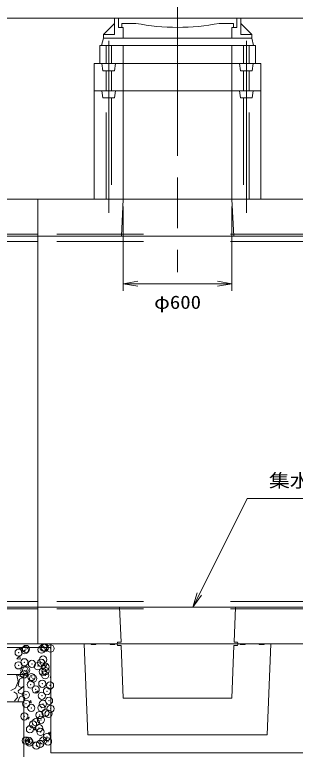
# Model space of a CAD drawing. Units: millimetres at full size; details may follow other scales. Extents: x 37600 to 71200, y -27760 to -4000.
# Drawn here: x 63908 to 65458, y -12789 to -8730 of the extents above; entities that cross this region are included whole.
import ezdxf
from ezdxf.enums import TextEntityAlignment as Align

# ---------------------------------------------------------------- set-up
doc = ezdxf.new("R2010")
doc.units = ezdxf.units.MM
doc.header["$LTSCALE"] = 80.0044
doc.header["$PDMODE"] = 32
doc.header["$PDSIZE"] = 40
doc.linetypes.add('CHAIN', pattern=[18.5, 12, -1.5, 3.5, -1.5])
doc.linetypes.add('DASHED_SPACED', pattern=[12, 6, -6])
for name, color, linetype, lineweight in [('0_2', 4, 'Continuous', 13), ('寸法', 6, 'Continuous', 13), ('ﾊｯﾁﾝｸﾞ', 4, 'Continuous', 9)]:
    doc.layers.add(name, color=color, linetype=linetype, lineweight=lineweight)
doc.styles.add('ＭＳ ゴシック', font='')
doc.styles.get('ＭＳ ゴシック').set_extended_font_data('MS Gothic')

# ---------------------------------------------------------------- blocks, each defined once
blk = doc.blocks.new('open_arrow')
at = {"color": 0, "linetype": 'Continuous', "lineweight": -2}
blk.add_lwpolyline([(7.5, 1.25), (0, 0), (7.5, -1.25)], dxfattribs=at)

msp = doc.modelspace()

# ---------------------------------------------------------------- linework, layer by layer
at = {"layer": '0_2', "color": 2, "linetype": 'CHAIN'}
for p, q in [((64807.5, -8550), (64807.5, -10153)), ((64427.5, -8875), (64427.5, -9825)), ((65187.5, -8875), (65187.5, -9825))]:
    msp.add_line(p, q, dxfattribs=at)
at = {"layer": '0_2'}
for p, q in [((68735, -8750), (57145, -8750)), ((64458.5, -8750), (65156.5, -8750)), ((64458.5, -8840), (64458.5, -8750)), ((64480.5, -8800), (64480.5, -8750)), ((65134.5, -8800), (65134.5, -8750)), ((65156.5, -8840), (65156.5, -8750)), ((64397.5, -8840), (64458.5, -8779)), ((64480.5, -8800), (64507.5, -8800)), ((64499, -8778), (64577.5, -8778)), ((64499, -8800), (64499, -8778)), ((64507.5, -8860), (64507.5, -8800)), ((65037.5, -8778), (65116, -8778)), ((65107.5, -8800), (65134.5, -8800)), ((65107.5, -8860), (65107.5, -8800)), ((65116, -8800), (65116, -8778)), ((65156.5, -8779), (65217.5, -8840)), ((64397.5, -8860), (64397.5, -8840)), ((64397.5, -8840), (64458.5, -8840)), ((65217.5, -8840), (65156.5, -8840)), ((65217.5, -8860), (65217.5, -8840)), ((64397.5, -8860), (65217.5, -8860)), ((64397.5, -8900), (65217.5, -8900))]:
    msp.add_line(p, q, dxfattribs=at)
at = {"layer": '0_2', "linetype": 'DASHED_SPACED'}
for p, q in [((64035, -9943), (60945, -9943)), ((65580, -9943), (64035, -9943)), ((64035, -9983), (60945, -9983)), ((65580, -9983), (64035, -9983)), ((64035, -11973), (60945, -11973)), ((65580, -11973), (64035, -11973)), ((64035, -12013), (60945, -12013)), ((65580, -12013), (64035, -12013))]:
    msp.add_line(p, q, dxfattribs=at)
at = {"layer": '0_2', "color": 3}
for p, q in [((64035, -9953), (60945, -9953)), ((65580, -9953), (64035, -9953)), ((64035, -12003), (60945, -12003)), ((65580, -12003), (64035, -12003))]:
    msp.add_line(p, q, dxfattribs=at)
at = {"layer": '0_2'}
msp.add_lwpolyline([(64397.5, -8860), (65217.5, -8860), (65227.5, -8900), (64387.5, -8900)], close=True, dxfattribs=at)
at = {"layer": '0_2', "color": 3}
for points in [[(64377.5, -9000), (65237.5, -9000), (65237.5, -8900), (64377.5, -8900)], [(64507.5, -9150), (65107.5, -9150), (65107.5, -8900), (64507.5, -8900)], [(64507.5, -9000), (65107.5, -9000), (65107.5, -8900), (64507.5, -8900)], [(64347.5, -9150), (65267.5, -9150), (65267.5, -9000), (64347.5, -9000)], [(64347.5, -9750), (65267.5, -9750), (65267.5, -9150), (64347.5, -9150)], [(64507.5, -9750), (65107.5, -9750), (65107.5, -9150), (64507.5, -9150)], [(64035, -12206), (62490, -12206), (62490, -9750), (64035, -9750)], [(65580, -12206), (64035, -12206), (64035, -9750), (65580, -9750)], [(64497.5, -9953), (65117.5, -9953), (65107.5, -9750), (64507.5, -9750)], [(65119.74, -12197), (65139.02, -12197), (65142.02, -12206), (64472.98, -12206), (64475.98, -12197), (64495.26, -12197), (64487.5, -12003), (65127.5, -12003)], [(65119.02, -12215), (65107.5, -12506), (64507.5, -12506), (64495.98, -12215), (64475.98, -12215), (64472.98, -12206), (64463.12, -12206), (64460.62, -12210.5), (64435.62, -12210.5), (64433.12, -12206), (64358.12, -12206), (64355.62, -12210.5), (64330.62, -12210.5), (64328.12, -12206), (64292.46, -12206), (64312.46, -12709), (65302.54, -12709), (65322.54, -12206), (65286.88, -12206), (65284.38, -12210.5), (65259.38, -12210.5), (65256.88, -12206), (65181.88, -12206), (65179.38, -12210.5), (65154.38, -12210.5), (65151.88, -12206), (65142.02, -12206), (65139.02, -12215)]]:
    msp.add_lwpolyline(points, close=True, dxfattribs=at)
at = {"layer": '0_2', "linetype": 'DASHED_SPACED'}
for points in [[(64442.5, -9000), (64412.5, -9000), (64412.5, -8900), (64442.5, -8900)], [(65172.5, -9000), (65202.5, -9000), (65202.5, -8900), (65172.5, -8900)], [(64460, -9040), (64395, -9040), (64390, -9000), (64465, -9000)], [(65155, -9040), (65220, -9040), (65225, -9000), (65150, -9000)], [(64442.5, -9150), (64412.5, -9150), (64412.5, -9040), (64442.5, -9040)], [(65172.5, -9150), (65202.5, -9150), (65202.5, -9040), (65172.5, -9040)], [(64460, -9190), (64395, -9190), (64390, -9150), (64465, -9150)], [(65155, -9190), (65220, -9190), (65225, -9150), (65150, -9150)], [(64442.5, -9750), (64412.5, -9750), (64412.5, -9190), (64442.5, -9190)], [(65172.5, -9750), (65202.5, -9750), (65202.5, -9190), (65172.5, -9190)]]:
    msp.add_lwpolyline(points, close=True, dxfattribs=at)
at = {"layer": '0_2', "color": 3}
msp.add_lwpolyline([(64507.5, -8900), (65107.5, -8900), (64507.5, -8900)], dxfattribs=at)
at = {"layer": '0_2', "color": 7}
for points in [[(60872.5, -12226), (64107.5, -12226), (64107.5, -12206), (60872.5, -12206)], [(58245, -12226), (59472.5, -12226), (59472.5, -12809), (60872.5, -12809), (60872.5, -12226), (64107.5, -12226), (64107.5, -12809), (65507.5, -12809), (65507.5, -12226), (66735, -12226), (66735, -12376), (65657.5, -12376), (65657.5, -12959), (63957.5, -12959), (63957.5, -12376), (61022.5, -12376), (61022.5, -12959), (59322.5, -12959), (59322.5, -12376), (58245, -12376)], [(61022.5, -12526), (63957.5, -12526), (63957.5, -12376), (61022.5, -12376)]]:
    msp.add_lwpolyline(points, close=True, dxfattribs=at)
at = {"layer": '0_2'}
msp.add_arc((64807.5, -7586.73), 1213.27, 259.07231, 280.92769, dxfattribs=at)
at = {"layer": '寸法'}
for p, q in [((64507.5, -9790), (64507.5, -10256.53)), ((65107.5, -9790), (65107.5, -10256.53)), ((64507.5, -10216.53), (65107.5, -10216.53))]:
    msp.add_line(p, q, dxfattribs=at)
msp.add_lwpolyline([(64892.55, -12003), (64928.33, -11931.45), (65192.55, -11403), (65865.88, -11403)], dxfattribs=at)
at = {"layer": 'ﾊｯﾁﾝｸﾞ'}
for p, q in [((63931.97, -12229.73), (63935.11, -12226)), ((63931.97, -12229.73), (63943.93, -12230.78)), ((63943.93, -12230.78), (63943.05, -12226)), ((63951.37, -12246), (63965.37, -12240.63)), ((63951.37, -12246), (63961.32, -12252.71)), ((63961.32, -12252.71), (63965.37, -12240.63)), ((64075.43, -12242.28), (64085.07, -12230.79)), ((64075.43, -12242.28), (64087.38, -12243.33)), ((64087.38, -12243.33), (64085.07, -12230.79)), ((63919.99, -12288.95), (63937.78, -12291.71)), ((63920.03, -12288.92), (63935.6, -12272.68)), ((63937.78, -12291.71), (63935.57, -12272.72)), ((64070.75, -12326.52), (64084.75, -12321.15)), ((64070.75, -12326.52), (64080.7, -12333.23)), ((64080.7, -12333.23), (64084.75, -12321.15)), ((63920.08, -12378.75), (63915.03, -12376)), ((63927.88, -12414.66), (63920.08, -12378.75)), ((63925.95, -12376), (63925.12, -12379.08)), ((63925.12, -12379.08), (63943.22, -12388.03)), ((63959.72, -12380.17), (63969.37, -12368.68)), ((63971.68, -12381.22), (63969.37, -12368.68)), ((63913.11, -12450.68), (63927.88, -12414.66)), ((63926.77, -12437.94), (63934.6, -12401.09)), ((63934.6, -12401.09), (63957.5, -12387.87)), ((63943.22, -12388.03), (63957.5, -12381.92)), ((63959.72, -12380.17), (63971.68, -12381.22)), ((64103.18, -12392.72), (64107.5, -12387.57)), ((64103.18, -12392.72), (64107.5, -12393.1)), ((63886.95, -12464.16), (63913.11, -12450.68)), ((63948.18, -12449.82), (63926.55, -12465.55)), ((63943.66, -12447.59), (63926.77, -12437.94)), ((63957.5, -12441.01), (63943.66, -12447.59)), ((63957.5, -12447.16), (63948.18, -12449.82)), ((63903.65, -12470.69), (63920.02, -12482.25)), ((63923.76, -12502.72), (63920.02, -12482.25)), ((63933.65, -12500.25), (63925.48, -12526)), ((63928.51, -12477.35), (63926.55, -12465.55)), ((63950.25, -12484.2), (63928.51, -12477.35)), ((63957.5, -12489.01), (63933.65, -12500.25)), ((63957.5, -12479.13), (63950.25, -12484.2)), ((63957.5, -12505.42), (63962.12, -12500.61)), ((63964.29, -12519.64), (63962.08, -12500.65)), ((64022.09, -12471.55), (64036.09, -12466.18)), ((64022.09, -12471.55), (64032.03, -12478.26)), ((64032.03, -12478.26), (64036.09, -12466.18)), ((63906.65, -12520.69), (63923.76, -12502.72)), ((63957.5, -12518.59), (63964.29, -12519.64)), ((63987.47, -12530.61), (63997.12, -12519.12)), ((63987.47, -12530.61), (63999.43, -12531.65)), ((63999.43, -12531.66), (63997.12, -12519.12)), ((63973.42, -12616.58), (63987.43, -12611.21)), ((63973.42, -12616.58), (63983.37, -12623.29)), ((63983.37, -12623.29), (63987.43, -12611.21)), ((64015.23, -12681.05), (64024.87, -12669.56)), ((64015.23, -12681.05), (64027.18, -12682.09)), ((64027.18, -12682.09), (64024.87, -12669.56)), ((64092.8, -12697.11), (64106.81, -12691.73)), ((64092.8, -12697.11), (64102.75, -12703.82)), ((64102.75, -12703.82), (64106.81, -12691.73)), ((63973.02, -12744.81), (63990.81, -12747.57)), ((63973.06, -12744.77), (63988.63, -12728.54)), ((63990.81, -12747.57), (63988.6, -12728.57))]:
    msp.add_line(p, q, dxfattribs=at)
for p in [(63970.17, -12234.57), (64067.63, -12226.88), (64074.88, -12227.42), (64105.96, -12231.8), (63929.58, -12255.02), (63963.75, -12241.88), (64055.89, -12238.39), (63961.32, -12308.45), (64003.28, -12317.27), (64053.35, -12310.68), (64065.19, -12293.46), (63929.17, -12325.11), (63961.91, -12353.9), (63971.34, -12351.97), (64035.94, -12329.62), (64078.11, -12356.48), (64078.55, -12333.88), (63958.89, -12375.03), (64000.73, -12389.56), (64009.83, -12397.82), (64062.76, -12360.04), (64076.48, -12379.59), (63996.15, -12431.28), (64060.33, -12426.62), (64102.91, -12435.79), (64023.87, -12458.47), (64086.21, -12467.81), (63969.58, -12487.83), (64057.9, -12493.2), (64097.56, -12520.72), (63971.25, -12537.35), (63999.37, -12560.35), (64055.47, -12559.77), (64063.96, -12537.99), (64044.95, -12599.61), (64077.96, -12587.14), (64095.02, -12593.02), (64106.13, -12564.86), (63961.32, -12607.16), (64024.17, -12639.65), (64053.04, -12626.35), (63992.34, -12678.49), (64009.24, -12651.08), (64042.4, -12671.9), (64050.6, -12692.93), (64085.62, -12721.07), (63968.99, -12741.09), (63985.23, -12741.85), (63989.79, -12750.78), (64048.17, -12759.51), (64065.54, -12740.81), (64091.99, -12746.36), (64027.4, -12768.72)]:
    msp.add_point(p, dxfattribs=at)

# ---------------------------------------------------------------- block references
at = {"layer": '寸法', "xscale": 10.7, "yscale": 10.7}
msp.add_blockref('open_arrow', (64507.5, -10216.53), dxfattribs=at)
for p, rotation in [((65107.5, -10216.53), 180), ((64892.55, -12003), 63.4)]:
    msp.add_blockref('open_arrow', p, dxfattribs=dict(at, rotation=rotation))

# ---------------------------------------------------------------- texts
at = {"layer": '寸法', "style": 'ＭＳ ゴシック', "width": 1.15}
msp.add_text('φ600', height=73.31, dxfattribs=at).set_placement((64807.5, -10318.71), align=Align.MIDDLE_CENTER)
msp.add_text('集水ピット', height=73.31, dxfattribs=at).set_placement((65312.55, -11363), align=Align.BOTTOM_LEFT)

doc.saveas('drawing.dxf')
